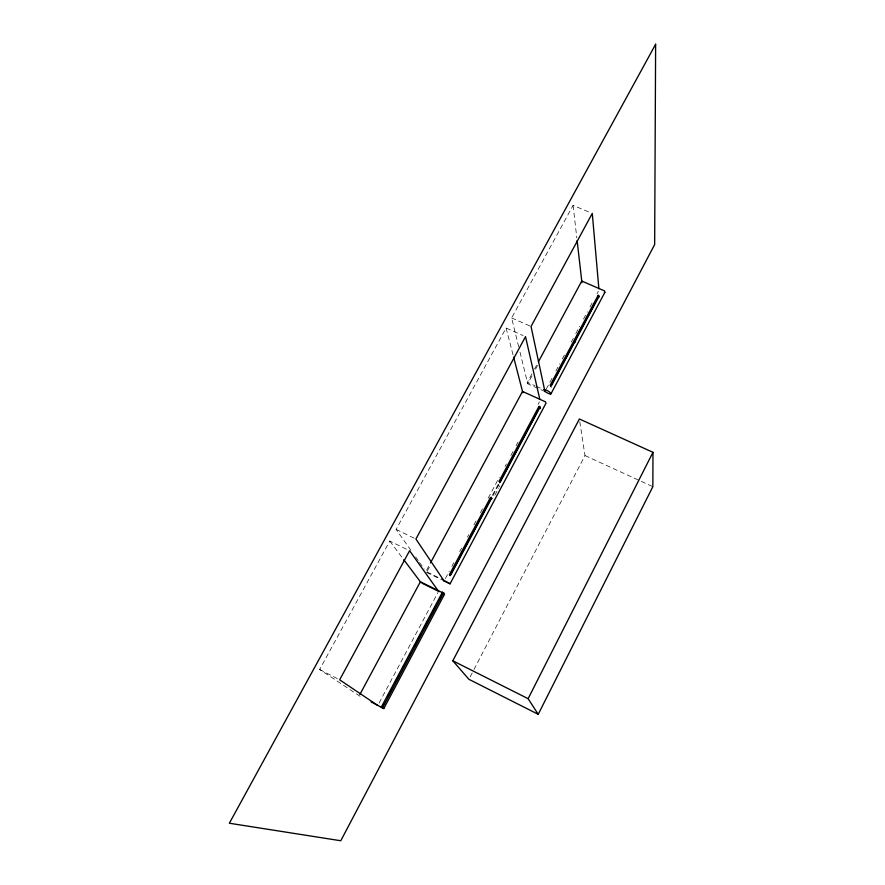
<?xml version="1.0" encoding="UTF-8"?>
<svg xmlns="http://www.w3.org/2000/svg" width="885" height="885" viewBox="0 0 885 885"><rect width="100%" height="100%" fill="white"/><g stroke="black" fill="none" stroke-linecap="round" stroke-linejoin="round"><path stroke-width="0.66" stroke-dasharray="4.42 3.32" d="M470.167 676.859L473.342 670.753M473.973 669.525L584.985 455.576L579.797 421.702M379.09 703.044L437.92 592.552M445.387 578.524L449.281 571.212M451.881 566.345L453.828 562.694M459.658 551.72L461.605 548.069M467.446 537.106L468.74 534.673M473.94 524.916L476.528 520.048M480.422 512.736L483.664 506.64M488.21 498.122L499.24 477.402M505.07 466.439L506.375 464.005M510.91 455.476L513.51 450.598M516.099 445.73L518.046 442.069M538.157 404.301L539.452 401.867M546.244 389.123L552.03 378.249M555.891 371.003L559.751 363.757M562.318 358.923L565.537 352.883M571.334 342.008L573.259 338.391M575.836 333.556L579.686 326.311M583.547 319.054L587.408 311.808M589.985 306.973L593.204 300.933M597.054 293.687L598.348 291.276M492.425 495.246L498.388 484.029M493.022 495.523L498.985 484.316L500.003 487.015M494.881 495.246L498.764 487.956M426.57 570.217L429.833 564.143M531.918 373.901L527.394 382.342L534.938 385.738M534.507 369.078L537.748 363.049M427.234 571.157L430.486 565.095M544.95 391.546L527.748 383.78L532.316 375.262M535.58 369.178L537.538 365.516M360.095 696.318L319.629 669.48L389.765 541.056L407.1 549.519M410.961 550.348L396.115 529.418L506.098 328.036L523.09 335.57M518.721 346.898L511.63 317.914L573.082 205.375L591.069 212.898M551.62 387.154L550.957 387.199M511.63 317.914L529.816 325.934M536.199 386.302L543.744 389.71M584.985 455.576L652.853 486.684M396.115 529.418L414.667 538.434M427.123 572.031L440.464 578.569M426.581 572.374L440.586 579.244M319.629 669.48L338.479 679.215M389.765 541.056L402.929 558.59M415.64 556.953L418.771 561.356M419.545 562.462L424.236 569.066M498.72 484.936L499.405 486.739M506.098 328.036L513.289 355.814M520.004 352.164L527.748 383.78M573.082 205.375L576.821 237.943"/><path stroke-width="1.33" d="M652.964 452.312L652.853 486.684L538.224 714.317L468.906 679.304L452.821 660.796L579.376 418.992L652.964 452.312L528.124 698.685L538.224 714.317M443.507 580.671L450.067 583.812L546.012 403.173L545.47 401.845L522.515 391.435L430.486 562.926M545.304 391.701C555.371 398.062 549.574 389.643 543.744 389.71M550.857 394.046L604.853 292.382L604.588 290.933L581.755 281.032L538.39 361.843M540.016 407.177L539.728 406.326L538.821 406.624L499.228 481.031L499.527 481.905L500.434 481.595L540.016 407.177L540.337 408.549M550.37 384.931L550.669 385.772L551.565 385.462L599.178 295.944L598.216 295.203L550.37 384.931L550.658 386.369L598.138 297.106L599.167 296.895M540.304 407.919L539.142 408.007L499.627 482.712M449.48 574.531L449.768 575.438L450.697 575.128L491.629 498.155L491.341 497.27L490.423 497.58L449.48 574.531L450.011 575.626M575.471 342.13L575.139 339.74L581.887 327.052L582.474 327.306M450.078 575.46L490.898 498.72L492.071 498.642M382.696 708.011L381.335 707.093L442.389 592.264L443.617 592.861L444.547 594.211L383.802 708.564L371.147 701.905M381.889 707.458L383.824 703.807M387.719 696.484L389.013 694.05M390.307 691.605L391.601 689.172M395.495 681.859L398.737 675.764M402.62 668.44L403.925 666.007M409.755 655.033L411.049 652.588M414.291 646.492L415.585 644.059M416.879 641.625L418.174 639.18M419.479 636.746L420.773 634.302M424.015 628.206L427.897 620.894M431.791 613.582L435.033 607.475M438.916 600.163L440.21 597.729M383.78 708.553L382.574 707.734L443.617 592.861M359.863 694.526L420.364 581.788L442.81 592.85M604.853 292.382L604.3 292.349M575.139 339.74L575.726 340.006M441.681 579.166L450.067 583.812M422.211 583.27L439.192 591.645M452.821 660.796L528.124 698.685M381.335 707.093L382.574 707.734M377.795 705.478L339.652 679.824L409.578 550.724L437.787 590.24M403.759 559.685L421.039 582.695M442.389 592.264L443.429 593.724M444.093 580.969L415.906 539.031L525.524 336.643L539.806 399.312M490.423 497.58L490.898 498.72M499.228 481.031L499.671 482.214M513.632 357.142L522.88 392.851M538.821 406.624L539.142 408.007M544.95 391.546L531.033 326.465L592.275 213.396L598.868 288.698M577.131 240.665L581.954 282.735M597.994 295.435L598.138 297.106M655.63 44.25L654.657 244.559L340.78 840.75L229.37 823.238L655.63 44.25"/></g></svg>
